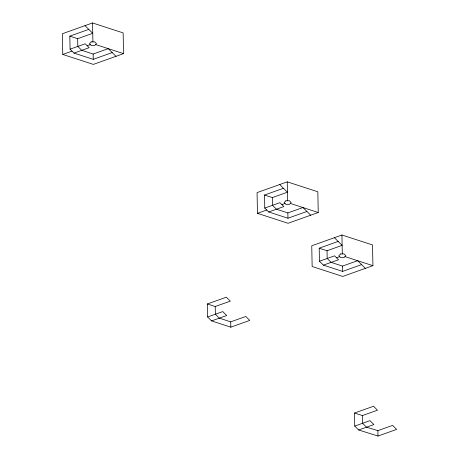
<?xml version="1.0" encoding="UTF-8"?>
<svg xmlns="http://www.w3.org/2000/svg" width="459" height="459" viewBox="0 0 459 459"><rect width="100%" height="100%" fill="white"/><g stroke="black" fill="none" stroke-linecap="round" stroke-linejoin="round"><path stroke-width="0.69" d="M92.546 22.95L62.361 33.725L62.763 54.443L93.349 64.398L123.54 53.623L123.138 32.899L92.546 22.95L92.913 41.872M112.214 52.578L93.252 59.343L74.019 53.089L70.066 49.176L69.814 36.146L88.776 29.382M69.814 36.146L77.657 38.699L92.747 33.312L85.001 25.647M70.066 49.176L85.196 43.777L89.149 47.69L74.019 53.089M62.763 54.443L72.046 51.133M87.17 45.734L90.331 44.609M77.657 38.699L77.806 46.416L81.759 50.329L93.148 54.03L108.238 48.648L115.989 56.314M287.248 181.839L257.063 192.614L257.459 213.337L288.051 223.286L318.236 212.511L317.835 191.787L287.248 181.839L287.615 200.761M306.91 211.467L287.954 218.232L268.722 211.978L264.768 208.065L264.516 195.035L283.478 188.27M264.516 195.035L272.359 197.588L287.449 192.201L279.697 184.535M264.768 208.065L279.892 202.666L283.851 206.579L268.722 211.978M257.459 213.337L266.742 210.021M281.872 204.622L285.033 203.498M272.359 197.588L272.508 205.305L276.461 209.218L287.85 212.919L302.94 207.537L310.691 215.202M341.932 235.002L311.747 245.777L312.149 266.501L342.735 276.45L372.92 265.675L372.519 244.951L341.932 235.002L342.299 253.93M361.589 264.631L342.632 271.395L323.4 265.141L319.447 261.228L319.194 248.199L338.151 241.434M319.194 248.199L327.037 250.752L342.127 245.364L334.381 237.699M319.447 261.228L334.571 255.829L338.524 259.742L323.4 265.141M336.55 257.792L339.717 256.661M207.376 303.967L226.339 297.202L230.309 301.138L215.219 306.52L207.376 303.967L207.629 316.997L211.582 320.91L230.814 327.164L249.776 320.399L245.806 316.469L230.716 321.851L219.327 318.15L215.369 314.237L215.219 306.52M327.037 250.752L327.187 258.469L331.14 262.382L342.529 266.082L357.618 260.701L365.37 268.372M207.629 316.997L222.758 311.598L226.712 315.511L211.582 320.91M354.56 413.02L373.523 406.255L377.493 410.185L362.403 415.573L354.56 413.02L354.732 426.078L358.686 429.991L377.992 436.05L396.639 429.394L392.594 425.39L377.889 430.64L366.529 427.191L362.576 423.278L362.403 415.573M354.732 426.078L369.937 420.651L373.896 424.564L358.686 429.991M95.604 44.534L123.54 53.623M290.3 203.423L318.236 212.511M344.984 256.592L372.92 265.675M377.889 430.64L377.992 436.05M342.529 266.082L342.632 271.395M287.85 212.919L287.954 218.232M230.716 321.851L230.814 327.164M93.148 54.03L93.252 59.343M91.157 41.901L89.436 43.72L91.226 45.493L94.743 45.447L96.465 43.622L94.669 41.849L91.157 41.901M285.859 200.79L284.132 202.608L285.928 204.381L289.44 204.335L291.161 202.511L289.371 200.738L285.859 200.79M340.544 253.953L338.817 255.772L340.612 257.551L344.124 257.499L345.851 255.68L344.055 253.907L340.544 253.953"/></g></svg>
